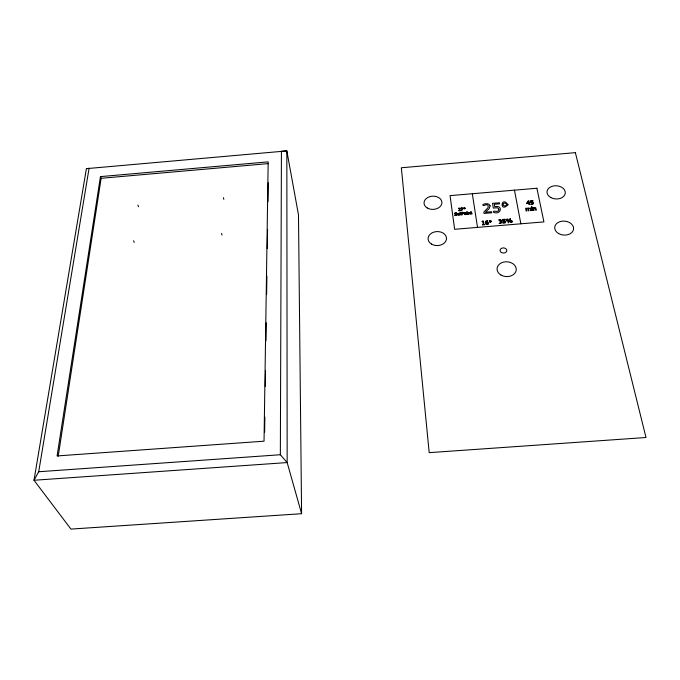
<?xml version="1.0" encoding="UTF-8"?>
<svg xmlns="http://www.w3.org/2000/svg" width="680" height="680" viewBox="0 0 680 680"><rect width="100%" height="100%" fill="white"/><g stroke="black" fill="none" stroke-linecap="round" stroke-linejoin="round"><path stroke-width="1.02" d="M86.403 168.648L286.841 150.909L287.164 462.57L280.347 454.741L281.435 151.266L286.841 150.909L298.477 214.855L301.597 513.697L70.941 529.091L34 480.258L86.403 168.648L89.08 168.292L38.717 471.741L34 480.258L287.164 462.57L301.597 513.697M264.639 432.029L264.86 417.171M265.302 386.401L265.531 370.49M265.965 340.782L266.228 322.745M266.637 294.091L266.9 276.054M267.3 248.472L267.58 229.373M267.979 201.781L268.251 182.691M100.453 176.613L57.086 455.94L264.036 441.192L268.175 161.865L100.453 176.613L101.133 178.296L58.2 456.28M101.133 178.296L268.532 163.591M38.717 471.741L280.347 454.741M133.569 240.771L134.224 242.411M137.895 205.02L138.524 206.694M221.561 233.384L222.028 235.05M223.388 197.668L223.848 199.359M514.462 190.154L520.846 223.805M472.319 193.732L477.513 227.4M488.036 223.236C486.489 226.227 485.469 220.558 488.036 223.236M490.093 205.921L489.141 208.683L485.427 212.228L491.598 211.718L491.776 212.781L484.024 213.435L483.812 212.126L488.113 207.612L488.121 205.47C486.667 202.904 482.698 207.604 482.851 204.527C485.061 203.516 489.26 202.835 490.093 205.921M505.027 221.825C505.333 223.593 502.452 221.85 502.919 223.065L505.214 222.87L505.614 221.468A1.25 0.926 1.9 0 0 505.036 220.915L503.387 220.838L503.217 219.852L505.3 219.674L505.223 219.24L502.494 219.47L502.835 221.374L504.475 221.246L505.027 221.825M498.839 209.185L498.831 210.06C498.227 213.375 492.456 209.236 493.527 212.296C501.015 215.509 503.6 204.612 494.751 206.737L494.326 204.289L499.562 203.847L499.375 202.768L492.524 203.345L493.331 208.089L497.462 207.748L498.839 209.185M486.03 222.165L488.019 222.258L488.673 223.695A1.598 1.19 1 0 1 488.18 224.306C486.736 225.284 484.942 223.728 485.41 222.113C485.206 220.099 489.66 220.889 486.982 221.144A1.258 0.935 1 0 0 486.327 221.493L486.03 222.165M460.419 208.709L459.085 210.477L460.844 210.63L458.685 210.817L459.943 208.769L458.405 208.318L459.723 208.097L460.419 208.709M501.534 220.371L501.117 221.365A1.088 0.807 1.7 0 1 501.781 221.756L501.959 222.402A1.564 1.165 1.7 0 1 501.653 223.031L499.086 223.363C500.081 223.269 502.639 221.935 499.74 221.213C502.647 220.235 498.822 220.311 498.635 219.946L500.488 219.606L501.534 220.371M502.937 204.127L503.14 205.232L504.296 205.904L505.758 205.776L506.668 204.374C506.217 202.793 503.625 202.682 502.937 204.127M512.473 221.629C509.515 225.114 510.153 217.413 512.473 221.629M508.521 220.277C505.563 223.754 506.217 216.078 508.521 220.277M463.182 212.976L462 213.622L461.848 212.585L463.182 212.976M489.549 221.213C490.535 223.482 491.75 219.64 489.549 221.213M464.023 208.207L465.043 208.437L464.023 208.207M456.492 214.676L454.665 215.364L456.144 215.432L456.977 214.736L454.929 213.537L456.594 212.849L455.065 212.857A1.122 0.833 -1 0 0 454.58 213.18L454.741 214.064L456.492 214.676M466.387 213.792L466.165 214.344A1.045 0.782 -0.4 0 1 465.596 214.65L464.279 214.336L464.227 212.959A1.054 0.782 -0.4 0 1 464.797 212.653L465.298 212.611A1.045 0.773 -0.4 0 1 465.936 212.815L466.387 213.792M457.657 213.843C459.519 214.956 458.873 212.577 457.657 213.843M533.494 203.311L532.746 204.272L530.731 204.331C531.828 204.468 534.769 202.105 530.612 202.691L530.238 200.829L532.942 200.6L533.027 201.025L530.961 201.195L531.156 202.156L532.788 202.232A1.241 0.901 3 0 1 533.375 202.768L533.494 203.311M482.842 221.094L481.908 221.697L482.86 221.96L483.259 224.451L482.417 224.901L484.84 224.706L483.896 224.4L483.361 221.051L482.842 221.094M457.223 213.894L457.861 215.152L459.544 214.999L457.691 214.481L459.485 214.166L458.898 213.256L457.223 213.894M511.879 221.748C510.034 223.584 511.071 218.645 511.879 221.748M507.926 220.397C506.081 222.232 507.127 217.303 507.926 220.397M508.011 204.739C499.35 213.554 500.973 194.905 508.011 204.739M491.555 221.468C488.444 224.612 489.065 217.949 491.555 221.468M463.675 213.095L462.043 213.919L462.179 214.897L461.712 214.931L461.346 212.33L463.165 212.339L463.675 213.095M465.435 208.377C463.216 210.588 463.709 205.929 465.435 208.377M464.517 213.239C464.882 216.444 467.05 211.828 464.517 213.239M509.983 218.841L508.045 222.776L508.598 222.725L510.535 218.799L509.983 218.841M463.19 208.207L461.499 210.579L462.765 208.156L460.921 208.004L463.19 208.207M528.351 201.569L526.966 203.116L528.632 202.98L528.351 201.569M528.266 200.991L526.533 203.549L528.708 203.362L528.955 204.612L529.592 204.561L529.346 203.311L529.856 202.878L529.269 202.92L528.87 200.94L528.266 200.991M528.547 208.207L525.623 208.258L526.159 211.004L526.788 210.953L526.38 208.896L527.178 208.496L527.867 208.887L528.266 210.826L528.895 210.774C526.975 207.885 531.275 207.476 530.383 210.647L531.012 210.596L530.476 208.327L528.547 208.207M533.825 207.714L532.899 207.646L533.452 210.392L534.081 210.341L533.664 208.293L534.097 208.012A1.079 0.79 3.2 0 1 534.777 207.876L535.755 210.196L536.384 210.145L535.712 207.757L533.825 207.714M468.443 212.492L467.789 212.441L468.078 214.404L468.52 214.362L468.299 212.899L468.954 212.611L470.152 214.225L469.769 212.525L468.443 212.492M471.988 213.758L471.248 213.758L470.993 212.449L471.767 212.109L470.424 211.65L470.806 213.851L471.988 213.758M461.278 214.65L460.547 214.65L460.292 213.35L461.074 213.01L459.731 212.551L460.096 214.752L461.278 214.65M575.373 152.643L401.344 167.764L429.19 452.65L646 437.504L575.373 152.643M536.894 188.249L450.058 195.627L454.631 229.296L543.915 221.893L536.894 188.249M467.067 211.828L466.616 212.211L467.067 211.828M531.837 206.788L531.216 207.323L531.837 206.788M467.135 212.5L466.692 212.534L466.981 214.498L467.423 214.455L467.135 212.5M531.981 207.723L531.352 207.774L531.904 210.519L532.534 210.469L531.981 207.723M500.863 274.966A9.605 7.404 3.2 0 0 516.179 270.317A9.605 7.404 3.2 0 0 502.919 262.276A9.605 7.404 3.2 0 0 500.863 274.966M427.269 207.987A8.95 6.613 -2.4 0 0 441.804 203.728A8.95 6.613 -2.4 0 0 429.862 196.639A8.95 6.613 -2.4 0 0 427.269 207.987M431.443 244.06A9.223 7.004 -1.7 0 0 446.394 239.606A9.223 7.004 -1.7 0 0 434.07 232.05A9.223 7.004 -1.7 0 0 431.443 244.06M550.834 197.566A9.171 6.596 3.9 0 0 565.275 193.281A9.171 6.596 3.9 0 0 552.347 186.226A9.171 6.596 3.9 0 0 550.834 197.566M558.705 233.597A9.469 6.979 5.2 0 0 573.563 229.126A9.469 6.979 5.2 0 0 560.192 221.587A9.469 6.979 5.2 0 0 558.705 233.597M501.381 252.475A3.383 2.567 2.5 0 0 506.779 250.869A3.383 2.567 2.5 0 0 502.129 248.073A3.383 2.567 2.5 0 0 501.381 252.475"/></g></svg>
